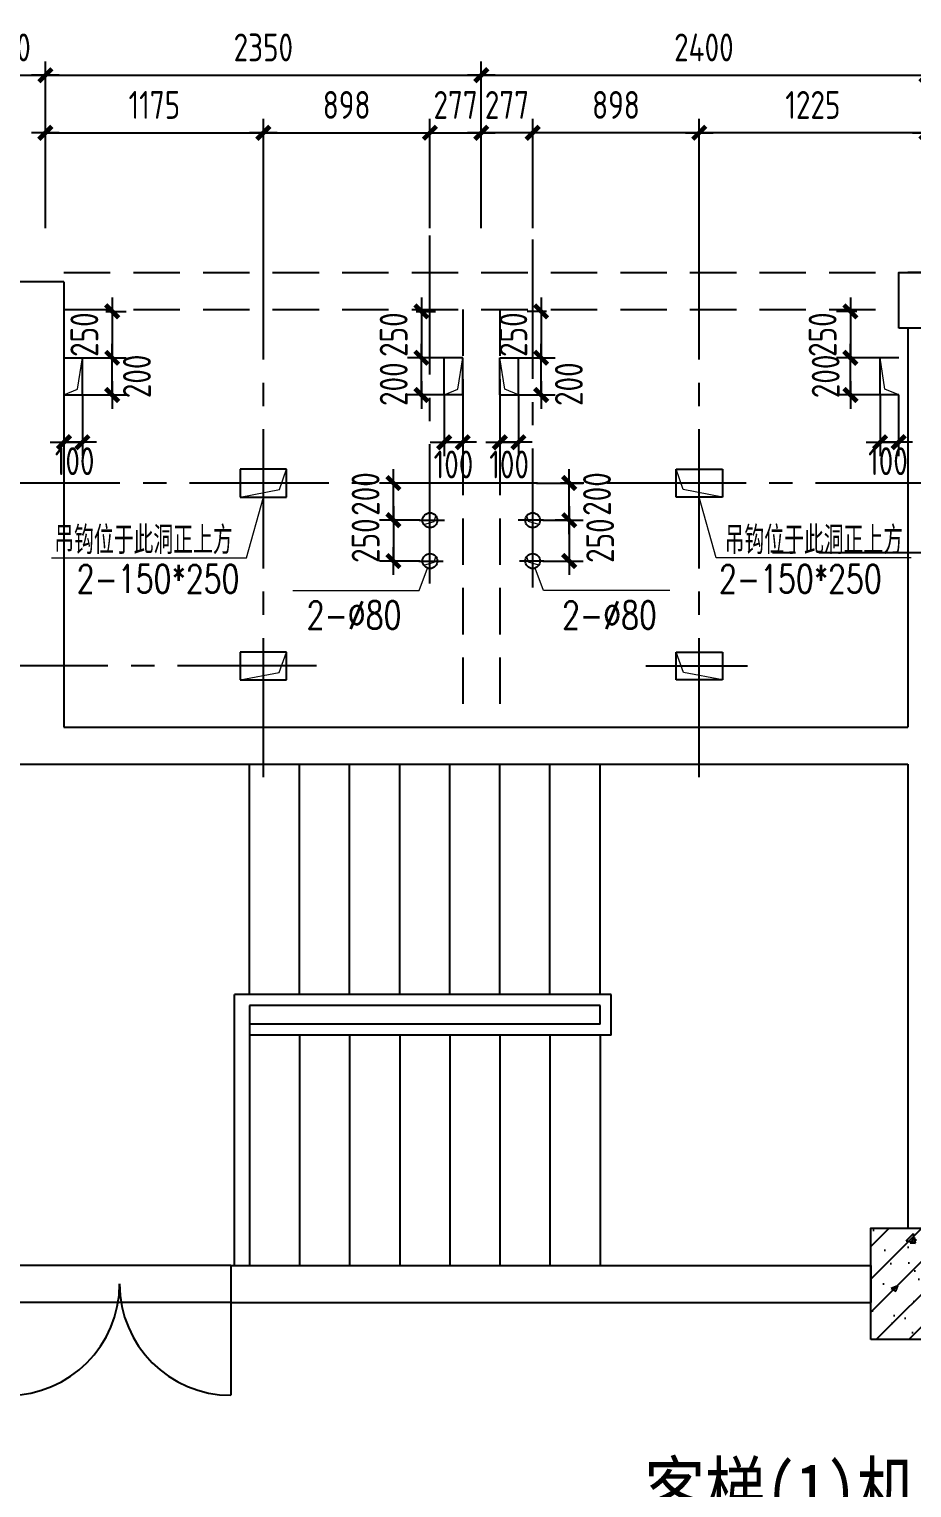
# Model space of a CAD drawing. Extents: x 185540 to 253404, y 138157 to 180211.
# Drawn here: x 216441 to 221200, y 163691 to 171551 of the extents above; entities that cross this region are included whole.
import ezdxf

# ---------------------------------------------------------------- set-up
doc = ezdxf.new("R2010")
doc.units = 0
doc.header["$LTSCALE"] = 1000
doc.header["$MEASUREMENT"] = 0
doc.linetypes.add('CENTER2', pattern=[1.125, 0.75, -0.125, 0.125, -0.125])
doc.linetypes.add('HIDDEN', pattern=[0.375, 0.25, -0.125])
doc.layers.get('0').update_dxf_attribs({"linetype": 'CONTINUOUS'})
doc.layers.get('DEFPOINTS').update_dxf_attribs({"linetype": 'CONTINUOUS'})
for name, color, linetype in [('1', 8, 'CONTINUOUS'), ('COLUMN', 4, 'CONTINUOUS'), ('MAIN', 7, 'CONTINUOUS'), ('WALL', 1, 'CONTINUOUS'), ('WINDOW', 4, 'CONTINUOUS')]:
    doc.layers.add(name, color=color, linetype=linetype)
doc.layers.add('AXIS', color=3, linetype='CONTINUOUS', lineweight=9)
doc.styles.add('DIM_FONT', font='tssdeng.shx', dxfattribs={"width": 0.8, "bigfont": 'tssdchn.shx'})
doc.styles.add('H1', font='SimSun.ttf')
doc.styles.get("Standard").update_dxf_attribs({"font": 'txt.shx', "width": 0.8, "height": 260, "bigfont": 'china.shx'})
doc.dimstyles.new('DIMN-200', dxfattribs={"dimtxt": 300, "dimasz": 1, "dimexe": 250, "dimexo": 0, "dimgap": 150, "dimtad": 1, "dimdec": 0, "dimdsep": 46, "dimtxsty": 'DIM_FONT', "dimblk": '_DIMX', "dimcen": 2.5, "dimclrd": 256, "dimclre": 256, "dimclrt": 4, "dimadec": 0, "dimazin": 0, "dimtfac": 1, "dimtdec": 0, "dimtix": 1, "dimtmove": 2, "dimatfit": 3, "dimldrblk": '_DIMX', "dimfxl": 0, "dimtolj": 1, "dimtzin": 0, "dimarcsym": 0})
doc.dimstyles.get("Standard").update_dxf_attribs({"dimtxt": 300, "dimasz": 1, "dimexe": 150, "dimexo": 0, "dimgap": 150, "dimtad": 1, "dimdec": 0, "dimzin": 0, "dimdsep": 46, "dimtxsty": 'Standard', "dimblk1": '_DIMX', "dimblk2": '_DIMX', "dimsah": 1, "dimcen": 200, "dimclrd": 256, "dimclre": 256, "dimclrt": 4, "dimadec": 0, "dimazin": 0, "dimtfac": 1, "dimtdec": 0, "dimtix": 1, "dimtmove": 2, "dimatfit": 3, "dimldrblk": '_DIMX', "dimfxl": 0, "dimtolj": 1, "dimtzin": 0, "dimarcsym": 0})

# ---------------------------------------------------------------- blocks, each defined once
blk = doc.blocks.new('_DIMX')
blk.add_line((-150, 0), (150, 0))
at = {"const_width": 50}
blk.add_lwpolyline([(-70, -70), (70, 70)], dxfattribs=at)
blk = doc.blocks.new('*D52')
at = {"linetype": 'ByBlock'}
for p, q in [((331500.5, 120283.1), (331500.5, 119340.1)), ((332125.5, 120283.1), (332125.5, 119340.1)), ((332125, 119415.1), (331501, 119415.1))]:
    blk.add_line(p, q, dxfattribs=at)
at = {"layer": 'DEFPOINTS', "color": 0, "linetype": 'ByBlock'}
for p in [(331500.5, 120283.1), (332125.5, 120283.1), (331500.5, 119415.1)]:
    blk.add_point(p, dxfattribs=at)
at = {"linetype": 'ByBlock', "xscale": 0.5, "yscale": 0.5, "zscale": 0.5, "rotation": 180}
blk.add_blockref('_DIMX', (331500.5, 119415.1), dxfattribs=at)
at = {"linetype": 'ByBlock', "xscale": 0.5, "yscale": 0.5, "zscale": 0.5}
blk.add_blockref('_DIMX', (332125.5, 119415.1), dxfattribs=at)
at = {"color": 4, "linetype": 'ByBlock', "insert": (331813, 119565.1), "char_height": 150, "attachment_point": 5, "style": 'DIM_FONT'}
blk.add_mtext('\\A1;625', dxfattribs=at)
blk = doc.blocks.new('*D53')
at = {"linetype": 'ByBlock'}
for p, q in [((332125.5, 120283.1), (332125.5, 119340.1)), ((332525.5, 120283.1), (332525.5, 119340.1)), ((332525, 119415.1), (332126, 119415.1))]:
    blk.add_line(p, q, dxfattribs=at)
at = {"layer": 'DEFPOINTS', "color": 0, "linetype": 'ByBlock'}
for p in [(332125.5, 120283.1), (332525.5, 120283.1), (332125.5, 119415.1)]:
    blk.add_point(p, dxfattribs=at)
at = {"linetype": 'ByBlock', "xscale": 0.5, "yscale": 0.5, "zscale": 0.5, "rotation": 180}
blk.add_blockref('_DIMX', (332125.5, 119415.1), dxfattribs=at)
at = {"linetype": 'ByBlock', "xscale": 0.5, "yscale": 0.5, "zscale": 0.5}
blk.add_blockref('_DIMX', (332525.5, 119415.1), dxfattribs=at)
at = {"color": 4, "linetype": 'ByBlock', "insert": (332325.5, 119565.1), "char_height": 150, "attachment_point": 5, "style": 'DIM_FONT'}
blk.add_mtext('\\A1;400', dxfattribs=at)
blk = doc.blocks.new('*D362')
at = {"linetype": 'ByBlock'}
for p, q in [((324250.5, 126239.7), (324250.5, 125584.4)), ((324350.5, 126239.7), (324350.5, 125584.4)), ((324250, 125659.4), (324249.5, 125659.4)), ((324250.5, 125659.4), (324350.5, 125659.4)), ((324351, 125659.4), (324351.5, 125659.4))]:
    blk.add_line(p, q, dxfattribs=at)
at = {"layer": 'DEFPOINTS', "color": 0, "linetype": 'ByBlock'}
for p in [(324250.5, 126239.7), (324350.5, 126239.7), (324350.5, 125659.4)]:
    blk.add_point(p, dxfattribs=at)
at = {"linetype": 'ByBlock', "xscale": 0.5, "yscale": 0.5, "zscale": 0.5}
blk.add_blockref('_DIMX', (324250.5, 125659.4), dxfattribs=at)
at = {"linetype": 'ByBlock', "xscale": 0.5, "yscale": 0.5, "zscale": 0.5, "rotation": 180}
blk.add_blockref('_DIMX', (324350.5, 125659.4), dxfattribs=at)
at = {"color": 4, "linetype": 'ByBlock', "insert": (324300.5, 125809.4), "char_height": 150, "attachment_point": 5, "style": 'DIM_FONT'}
blk.add_mtext('\\A1;100', dxfattribs=at)
blk = doc.blocks.new('*D410')
at = {"linetype": 'ByBlock'}
for p, q in [((344873.4, 106487.1), (345124.3, 106487.1)), ((345049.3, 106287.6), (345049.3, 106486.6)), ((344906.7, 106287.1), (345124.3, 106287.1))]:
    blk.add_line(p, q, dxfattribs=at)
at = {"layer": 'DEFPOINTS', "color": 0, "linetype": 'ByBlock'}
for p in [(344873.4, 106487.1), (345049.3, 106487.1), (344906.7, 106287.1)]:
    blk.add_point(p, dxfattribs=at)
at = {"linetype": 'ByBlock', "xscale": 0.5, "yscale": 0.5, "zscale": 0.5}
for p, rotation in [((345049.3, 106487.1), 90), ((345049.3, 106287.1), 270)]:
    blk.add_blockref('_DIMX', p, dxfattribs=dict(at, rotation=rotation))
at = {"color": 4, "linetype": 'ByBlock', "insert": (345199.3, 106428.3), "char_height": 150, "attachment_point": 5, "rotation": 90, "style": 'DIM_FONT'}
blk.add_mtext('\\A1;200', dxfattribs=at)
blk = doc.blocks.new('*D414')
at = {"linetype": 'ByBlock'}
for p, q in [((344101.8, 106287.1), (344026.8, 106287.1)), ((344101.8, 106287.6), (344101.8, 106288.1)), ((344101.8, 106287.1), (344101.8, 106067.1)), ((344244.4, 106067.1), (344026.8, 106067.1)), ((344101.8, 106066.6), (344101.8, 106066.1))]:
    blk.add_line(p, q, dxfattribs=at)
at = {"layer": 'DEFPOINTS', "color": 0, "linetype": 'ByBlock'}
for p in [(344101.8, 106287.1), (344101.8, 106067.1), (344244.4, 106067.1)]:
    blk.add_point(p, dxfattribs=at)
at = {"linetype": 'ByBlock', "xscale": 0.5, "yscale": 0.5, "zscale": 0.5}
for p, rotation in [((344101.8, 106287.1), 270), ((344101.8, 106067.1), 90)]:
    blk.add_blockref('_DIMX', p, dxfattribs=dict(at, rotation=rotation))
at = {"color": 4, "linetype": 'ByBlock', "insert": (343951.8, 106177.1), "char_height": 150, "attachment_point": 5, "rotation": 90, "style": 'DIM_FONT'}
blk.add_mtext('\\A1;250', dxfattribs=at)
blk = doc.blocks.new('*D413')
at = {"linetype": 'ByBlock'}
for p, q in [((344375.5, 107162.1), (344178, 107162.1)), ((344253, 106962.6), (344253, 107161.6)), ((344375.5, 106962.1), (344178, 106962.1))]:
    blk.add_line(p, q, dxfattribs=at)
at = {"layer": 'DEFPOINTS', "color": 0, "linetype": 'ByBlock'}
for p in [(344253, 107162.1), (344375.5, 107162.1), (344375.5, 106962.1)]:
    blk.add_point(p, dxfattribs=at)
at = {"linetype": 'ByBlock', "xscale": 0.5, "yscale": 0.5, "zscale": 0.5}
for p, rotation in [((344253, 107162.1), 90), ((344253, 106962.1), 270)]:
    blk.add_blockref('_DIMX', p, dxfattribs=dict(at, rotation=rotation))
at = {"color": 4, "linetype": 'ByBlock', "insert": (344103.3, 107020.1), "char_height": 150, "attachment_point": 5, "rotation": 90, "style": 'DIM_FONT'}
blk.add_mtext('\\A1;200', dxfattribs=at)
blk = doc.blocks.new('*D412')
at = {"linetype": 'ByBlock'}
for p, q in [((344375.5, 106962.1), (344375.5, 106632.3)), ((344475.5, 106962.1), (344475.5, 106632.3)), ((344375, 106707.3), (344374.5, 106707.3)), ((344475.5, 106707.3), (344375.5, 106707.3)), ((344475.5, 106707.3), (344375.5, 106707.3)), ((344476, 106707.3), (344476.5, 106707.3))]:
    blk.add_line(p, q, dxfattribs=at)
at = {"layer": 'DEFPOINTS', "color": 0, "linetype": 'ByBlock'}
for p in [(344375.5, 106962.1), (344475.5, 106962.1), (344375.5, 106707.3)]:
    blk.add_point(p, dxfattribs=at)
at = {"linetype": 'ByBlock', "xscale": 0.5, "yscale": 0.5, "zscale": 0.5}
blk.add_blockref('_DIMX', (344375.5, 106707.3), dxfattribs=at)
at = {"linetype": 'ByBlock', "xscale": 0.5, "yscale": 0.5, "zscale": 0.5, "rotation": 180}
blk.add_blockref('_DIMX', (344475.5, 106707.3), dxfattribs=at)
at = {"color": 4, "linetype": 'ByBlock', "insert": (344425.5, 106587.5), "char_height": 150, "attachment_point": 5, "style": 'DIM_FONT'}
blk.add_mtext('\\A1;100', dxfattribs=at)
blk = doc.blocks.new('*D411')
at = {"linetype": 'ByBlock'}
for p, q in [((344277.7, 106487.1), (344026.8, 106487.1)), ((344101.8, 106287.6), (344101.8, 106486.6)), ((344244.4, 106287.1), (344026.8, 106287.1))]:
    blk.add_line(p, q, dxfattribs=at)
at = {"layer": 'DEFPOINTS', "color": 0, "linetype": 'ByBlock'}
for p in [(344101.8, 106487.1), (344277.7, 106487.1), (344244.4, 106287.1)]:
    blk.add_point(p, dxfattribs=at)
at = {"linetype": 'ByBlock', "xscale": 0.5, "yscale": 0.5, "zscale": 0.5}
for p, rotation in [((344101.8, 106487.1), 90), ((344101.8, 106287.1), 270)]:
    blk.add_blockref('_DIMX', p, dxfattribs=dict(at, rotation=rotation))
at = {"color": 4, "linetype": 'ByBlock', "insert": (343951.8, 106428.3), "char_height": 150, "attachment_point": 5, "rotation": 90, "style": 'DIM_FONT'}
blk.add_mtext('\\A1;200', dxfattribs=at)
blk = doc.blocks.new('*D409')
at = {"linetype": 'ByBlock'}
for p, q in [((344675.5, 106962.1), (344675.5, 106632.3)), ((344775.5, 106962.1), (344775.5, 106632.3)), ((344675, 106707.3), (344674.5, 106707.3)), ((344675.5, 106707.3), (344775.5, 106707.3)), ((344675.5, 106707.3), (344775.5, 106707.3)), ((344776, 106707.3), (344776.5, 106707.3))]:
    blk.add_line(p, q, dxfattribs=at)
at = {"layer": 'DEFPOINTS', "color": 0, "linetype": 'ByBlock'}
for p in [(344675.5, 106962.1), (344775.5, 106962.1), (344775.5, 106707.3)]:
    blk.add_point(p, dxfattribs=at)
at = {"linetype": 'ByBlock', "xscale": 0.5, "yscale": 0.5, "zscale": 0.5}
blk.add_blockref('_DIMX', (344675.5, 106707.3), dxfattribs=at)
at = {"linetype": 'ByBlock', "xscale": 0.5, "yscale": 0.5, "zscale": 0.5, "rotation": 180}
blk.add_blockref('_DIMX', (344775.5, 106707.3), dxfattribs=at)
at = {"color": 4, "linetype": 'ByBlock', "insert": (344725.5, 106587.5), "char_height": 150, "attachment_point": 5, "style": 'DIM_FONT'}
blk.add_mtext('\\A1;100', dxfattribs=at)
blk = doc.blocks.new('*D408')
at = {"linetype": 'ByBlock'}
for p, q in [((344775.5, 107162.1), (344973.1, 107162.1)), ((344898.1, 106962.6), (344898.1, 107161.6)), ((344775.5, 106962.1), (344973.1, 106962.1))]:
    blk.add_line(p, q, dxfattribs=at)
at = {"layer": 'DEFPOINTS', "color": 0, "linetype": 'ByBlock'}
for p in [(344775.5, 107162.1), (344898.1, 107162.1), (344775.5, 106962.1)]:
    blk.add_point(p, dxfattribs=at)
at = {"linetype": 'ByBlock', "xscale": 0.5, "yscale": 0.5, "zscale": 0.5}
for p, rotation in [((344898.1, 107162.1), 90), ((344898.1, 106962.1), 270)]:
    blk.add_blockref('_DIMX', p, dxfattribs=dict(at, rotation=rotation))
at = {"color": 4, "linetype": 'ByBlock', "insert": (345047.7, 107020.1), "char_height": 150, "attachment_point": 5, "rotation": 90, "style": 'DIM_FONT'}
blk.add_mtext('\\A1;200', dxfattribs=at)
blk = doc.blocks.new('*D407')
at = {"linetype": 'ByBlock'}
for p, q in [((335783.7, 121445), (335708.7, 121445)), ((335783.7, 121444.5), (335783.7, 121225.5)), ((335641.1, 121225), (335858.7, 121225))]:
    blk.add_line(p, q, dxfattribs=at)
at = {"layer": 'DEFPOINTS', "color": 0, "linetype": 'ByBlock'}
for p in [(335783.7, 121445), (335641.1, 121225), (335783.7, 121225)]:
    blk.add_point(p, dxfattribs=at)
at = {"linetype": 'ByBlock', "xscale": 0.5, "yscale": 0.5, "zscale": 0.5}
for p, rotation in [((335783.7, 121445), 90), ((335783.7, 121225), 270)]:
    blk.add_blockref('_DIMX', p, dxfattribs=dict(at, rotation=rotation))
at = {"color": 4, "linetype": 'ByBlock', "insert": (335950.7, 121335), "char_height": 150, "attachment_point": 5, "rotation": 90, "style": 'DIM_FONT'}
blk.add_mtext('\\A1;250', dxfattribs=at)
blk = doc.blocks.new('*D406')
at = {"linetype": 'ByBlock'}
for p, q in [((344224.3, 107412.1), (344328, 107412.1)), ((344253, 107412.6), (344253, 107413.1)), ((344253, 107412.1), (344253, 107162.1)), ((344375.5, 107162.1), (344178, 107162.1)), ((344253, 107161.6), (344253, 107161.1))]:
    blk.add_line(p, q, dxfattribs=at)
at = {"layer": 'DEFPOINTS', "color": 0, "linetype": 'ByBlock'}
for p in [(344224.3, 107412.1), (344253, 107162.1), (344375.5, 107162.1)]:
    blk.add_point(p, dxfattribs=at)
at = {"linetype": 'ByBlock', "xscale": 0.5, "yscale": 0.5, "zscale": 0.5}
for p, rotation in [((344253, 107412.1), 270), ((344253, 107162.1), 90)]:
    blk.add_blockref('_DIMX', p, dxfattribs=dict(at, rotation=rotation))
at = {"color": 4, "linetype": 'ByBlock', "insert": (344103, 107287.1), "char_height": 150, "attachment_point": 5, "rotation": 90, "style": 'DIM_FONT'}
blk.add_mtext('\\A1;250', dxfattribs=at)
blk = doc.blocks.new('*D405')
at = {"linetype": 'ByBlock'}
for p, q in [((344926.8, 107412.1), (344823.1, 107412.1)), ((344898.1, 107412.6), (344898.1, 107413.1)), ((344898.1, 107412.1), (344898.1, 107162.1)), ((344775.5, 107162.1), (344973.1, 107162.1)), ((344898.1, 107161.6), (344898.1, 107161.1))]:
    blk.add_line(p, q, dxfattribs=at)
at = {"layer": 'DEFPOINTS', "color": 0, "linetype": 'ByBlock'}
for p in [(344926.8, 107412.1), (344775.5, 107162.1), (344898.1, 107162.1)]:
    blk.add_point(p, dxfattribs=at)
at = {"linetype": 'ByBlock', "xscale": 0.5, "yscale": 0.5, "zscale": 0.5}
for p, rotation in [((344898.1, 107412.1), 270), ((344898.1, 107162.1), 90)]:
    blk.add_blockref('_DIMX', p, dxfattribs=dict(at, rotation=rotation))
at = {"color": 4, "linetype": 'ByBlock', "insert": (344748.1, 107287.1), "char_height": 150, "attachment_point": 5, "rotation": 90, "style": 'DIM_FONT'}
blk.add_mtext('\\A1;250', dxfattribs=at)
blk = doc.blocks.new('*D404')
at = {"linetype": 'ByBlock'}
for p, q in [((342425.5, 107162.1), (342660.6, 107162.1)), ((342585.6, 106962.6), (342585.6, 107161.6)), ((342425.5, 106962.1), (342660.6, 106962.1))]:
    blk.add_line(p, q, dxfattribs=at)
at = {"layer": 'DEFPOINTS', "color": 0, "linetype": 'ByBlock'}
for p in [(342425.5, 107162.1), (342585.6, 107162.1), (342425.5, 106962.1)]:
    blk.add_point(p, dxfattribs=at)
at = {"linetype": 'ByBlock', "xscale": 0.5, "yscale": 0.5, "zscale": 0.5}
for p, rotation in [((342585.6, 107162.1), 90), ((342585.6, 106962.1), 270)]:
    blk.add_blockref('_DIMX', p, dxfattribs=dict(at, rotation=rotation))
at = {"color": 4, "linetype": 'ByBlock', "insert": (342719.1, 107062.1), "char_height": 150, "attachment_point": 5, "rotation": 90, "style": 'DIM_FONT'}
blk.add_mtext('\\A1;200', dxfattribs=at)
blk = doc.blocks.new('*D403')
at = {"linetype": 'ByBlock'}
for p, q in [((342325.5, 106962.1), (342325.5, 106632.3)), ((342425.5, 106962.1), (342425.5, 106632.3)), ((342325, 106707.3), (342324.5, 106707.3)), ((342325.5, 106707.3), (342425.5, 106707.3)), ((342325.5, 106707.3), (342425.5, 106707.3)), ((342426, 106707.3), (342426.5, 106707.3))]:
    blk.add_line(p, q, dxfattribs=at)
at = {"layer": 'DEFPOINTS', "color": 0, "linetype": 'ByBlock'}
for p in [(342325.5, 106962.1), (342425.5, 106962.1), (342425.5, 106707.3)]:
    blk.add_point(p, dxfattribs=at)
at = {"linetype": 'ByBlock', "xscale": 0.5, "yscale": 0.5, "zscale": 0.5}
blk.add_blockref('_DIMX', (342325.5, 106707.3), dxfattribs=at)
at = {"linetype": 'ByBlock', "xscale": 0.5, "yscale": 0.5, "zscale": 0.5, "rotation": 180}
blk.add_blockref('_DIMX', (342425.5, 106707.3), dxfattribs=at)
at = {"color": 4, "linetype": 'ByBlock', "insert": (342383.2, 106605.1), "char_height": 150, "attachment_point": 5, "style": 'DIM_FONT'}
blk.add_mtext('\\A1;100', dxfattribs=at)
blk = doc.blocks.new('*D402')
at = {"linetype": 'ByBlock'}
for p, q in [((342551.8, 107412.1), (342660.6, 107412.1)), ((342585.6, 107412.6), (342585.6, 107413.1)), ((342585.6, 107412.1), (342585.6, 107162.1)), ((342425.5, 107162.1), (342660.6, 107162.1)), ((342585.6, 107161.6), (342585.6, 107161.1))]:
    blk.add_line(p, q, dxfattribs=at)
at = {"layer": 'DEFPOINTS', "color": 0, "linetype": 'ByBlock'}
for p in [(342551.8, 107412.1), (342425.5, 107162.1), (342585.6, 107162.1)]:
    blk.add_point(p, dxfattribs=at)
at = {"linetype": 'ByBlock', "xscale": 0.5, "yscale": 0.5, "zscale": 0.5}
for p, rotation in [((342585.6, 107412.1), 270), ((342585.6, 107162.1), 90)]:
    blk.add_blockref('_DIMX', p, dxfattribs=dict(at, rotation=rotation))
at = {"color": 4, "linetype": 'ByBlock', "insert": (342435.6, 107287.1), "char_height": 150, "attachment_point": 5, "rotation": 90, "style": 'DIM_FONT'}
blk.add_mtext('\\A1;250', dxfattribs=at)
blk = doc.blocks.new('*D417')
at = {"linetype": 'ByBlock'}
for p, q in [((346725.5, 106962.1), (346725.5, 106632.3)), ((346825.5, 106962.1), (346825.5, 106632.3)), ((346725, 106707.3), (346724.5, 106707.3)), ((346825.5, 106707.3), (346725.5, 106707.3)), ((346825.5, 106707.3), (346725.5, 106707.3)), ((346826, 106707.3), (346826.5, 106707.3))]:
    blk.add_line(p, q, dxfattribs=at)
at = {"layer": 'DEFPOINTS', "color": 0, "linetype": 'ByBlock'}
for p in [(346725.5, 106962.1), (346825.5, 106962.1), (346725.5, 106707.3)]:
    blk.add_point(p, dxfattribs=at)
at = {"linetype": 'ByBlock', "xscale": 0.5, "yscale": 0.5, "zscale": 0.5}
blk.add_blockref('_DIMX', (346725.5, 106707.3), dxfattribs=at)
at = {"linetype": 'ByBlock', "xscale": 0.5, "yscale": 0.5, "zscale": 0.5, "rotation": 180}
blk.add_blockref('_DIMX', (346825.5, 106707.3), dxfattribs=at)
at = {"color": 4, "linetype": 'ByBlock', "insert": (346767.8, 106605.1), "char_height": 150, "attachment_point": 5, "style": 'DIM_FONT'}
blk.add_mtext('\\A1;100', dxfattribs=at)
blk = doc.blocks.new('*D416')
at = {"linetype": 'ByBlock'}
for p, q in [((346725.5, 107162.1), (346490.5, 107162.1)), ((346565.5, 106962.6), (346565.5, 107161.6)), ((346725.5, 106962.1), (346490.5, 106962.1))]:
    blk.add_line(p, q, dxfattribs=at)
at = {"layer": 'DEFPOINTS', "color": 0, "linetype": 'ByBlock'}
for p in [(346565.5, 107162.1), (346725.5, 107162.1), (346725.5, 106962.1)]:
    blk.add_point(p, dxfattribs=at)
at = {"linetype": 'ByBlock', "xscale": 0.5, "yscale": 0.5, "zscale": 0.5}
for p, rotation in [((346565.5, 107162.1), 90), ((346565.5, 106962.1), 270)]:
    blk.add_blockref('_DIMX', p, dxfattribs=dict(at, rotation=rotation))
at = {"color": 4, "linetype": 'ByBlock', "insert": (346432, 107062.1), "char_height": 150, "attachment_point": 5, "rotation": 90, "style": 'DIM_FONT'}
blk.add_mtext('\\A1;200', dxfattribs=at)
blk = doc.blocks.new('*D415')
at = {"linetype": 'ByBlock'}
for p, q in [((346599.3, 107412.1), (346490.5, 107412.1)), ((346565.5, 107412.6), (346565.5, 107413.1)), ((346565.5, 107412.1), (346565.5, 107162.1)), ((346725.5, 107162.1), (346490.5, 107162.1)), ((346565.5, 107161.6), (346565.5, 107161.1))]:
    blk.add_line(p, q, dxfattribs=at)
at = {"layer": 'DEFPOINTS', "color": 0, "linetype": 'ByBlock'}
for p in [(346599.3, 107412.1), (346565.5, 107162.1), (346725.5, 107162.1)]:
    blk.add_point(p, dxfattribs=at)
at = {"linetype": 'ByBlock', "xscale": 0.5, "yscale": 0.5, "zscale": 0.5}
for p, rotation in [((346565.5, 107412.1), 270), ((346565.5, 107162.1), 90)]:
    blk.add_blockref('_DIMX', p, dxfattribs=dict(at, rotation=rotation))
at = {"color": 4, "linetype": 'ByBlock', "insert": (346415.5, 107287.1), "char_height": 150, "attachment_point": 5, "rotation": 90, "style": 'DIM_FONT'}
blk.add_mtext('\\A1;250', dxfattribs=at)
blk = doc.blocks.new('*D437')
at = {"linetype": 'ByBlock'}
for p, q in [((334134.9, 123018.9), (334134.9, 123607.7)), ((335032.9, 123018.9), (335032.9, 123607.7)), ((334135.4, 123532.7), (335032.4, 123532.7))]:
    blk.add_line(p, q, dxfattribs=at)
at = {"layer": 'DEFPOINTS', "color": 0, "linetype": 'ByBlock'}
for p in [(335032.9, 123532.7), (334134.9, 123018.9), (335032.9, 123018.9)]:
    blk.add_point(p, dxfattribs=at)
at = {"linetype": 'ByBlock', "xscale": 0.5, "yscale": 0.5, "zscale": 0.5, "rotation": 180}
blk.add_blockref('_DIMX', (334134.9, 123532.7), dxfattribs=at)
at = {"linetype": 'ByBlock', "xscale": 0.5, "yscale": 0.5, "zscale": 0.5}
blk.add_blockref('_DIMX', (335032.9, 123532.7), dxfattribs=at)
at = {"color": 4, "linetype": 'ByBlock', "insert": (334583.9, 123682.7), "char_height": 150, "attachment_point": 5, "style": 'DIM_FONT'}
blk.add_mtext('\\A1;898', dxfattribs=at)
blk = doc.blocks.new('*D434')
at = {"linetype": 'ByBlock'}
for p, q in [((332959.9, 123018.9), (332959.9, 123917.4)), ((335309.9, 123018.9), (335309.9, 123917.4)), ((332960.4, 123842.4), (335309.4, 123842.4))]:
    blk.add_line(p, q, dxfattribs=at)
at = {"layer": 'DEFPOINTS', "color": 0, "linetype": 'ByBlock'}
for p in [(335309.9, 123842.4), (332959.9, 123018.9), (335309.9, 123018.9)]:
    blk.add_point(p, dxfattribs=at)
at = {"linetype": 'ByBlock', "xscale": 0.5, "yscale": 0.5, "zscale": 0.5, "rotation": 180}
blk.add_blockref('_DIMX', (332959.9, 123842.4), dxfattribs=at)
at = {"linetype": 'ByBlock', "xscale": 0.5, "yscale": 0.5, "zscale": 0.5}
blk.add_blockref('_DIMX', (335309.9, 123842.4), dxfattribs=at)
at = {"color": 4, "linetype": 'ByBlock', "insert": (334134.9, 123992.4), "char_height": 150, "attachment_point": 5, "style": 'DIM_FONT'}
blk.add_mtext('\\A1;2350', dxfattribs=at)
blk = doc.blocks.new('*D436')
at = {"linetype": 'ByBlock'}
for p, q in [((332959.9, 123018.9), (332959.9, 123607.7)), ((334134.9, 123018.9), (334134.9, 123607.7)), ((332960.4, 123532.7), (334134.4, 123532.7))]:
    blk.add_line(p, q, dxfattribs=at)
at = {"layer": 'DEFPOINTS', "color": 0, "linetype": 'ByBlock'}
for p in [(334134.9, 123532.7), (332959.9, 123018.9), (334134.9, 123018.9)]:
    blk.add_point(p, dxfattribs=at)
at = {"linetype": 'ByBlock', "xscale": 0.5, "yscale": 0.5, "zscale": 0.5, "rotation": 180}
blk.add_blockref('_DIMX', (332959.9, 123532.7), dxfattribs=at)
at = {"linetype": 'ByBlock', "xscale": 0.5, "yscale": 0.5, "zscale": 0.5}
blk.add_blockref('_DIMX', (334134.9, 123532.7), dxfattribs=at)
at = {"color": 4, "linetype": 'ByBlock', "insert": (333547.4, 123682.7), "char_height": 150, "attachment_point": 5, "style": 'DIM_FONT'}
blk.add_mtext('\\A1;1175', dxfattribs=at)
blk = doc.blocks.new('*D435')
at = {"linetype": 'ByBlock'}
for p, q in [((332559.9, 123018.9), (332559.9, 123917.4)), ((332959.9, 123018.9), (332959.9, 123917.4)), ((332560.4, 123842.4), (332959.4, 123842.4))]:
    blk.add_line(p, q, dxfattribs=at)
at = {"layer": 'DEFPOINTS', "color": 0, "linetype": 'ByBlock'}
for p in [(332959.9, 123842.4), (332559.9, 123018.9), (332959.9, 123018.9)]:
    blk.add_point(p, dxfattribs=at)
at = {"linetype": 'ByBlock', "xscale": 0.5, "yscale": 0.5, "zscale": 0.5, "rotation": 180}
blk.add_blockref('_DIMX', (332559.9, 123842.4), dxfattribs=at)
at = {"linetype": 'ByBlock', "xscale": 0.5, "yscale": 0.5, "zscale": 0.5}
blk.add_blockref('_DIMX', (332959.9, 123842.4), dxfattribs=at)
at = {"color": 4, "linetype": 'ByBlock', "insert": (332759.9, 123992.4), "char_height": 150, "attachment_point": 5, "style": 'DIM_FONT'}
blk.add_mtext('\\A1;400', dxfattribs=at)
blk = doc.blocks.new('*D439')
at = {"linetype": 'ByBlock'}
for p, q in [((335586.9, 123018.9), (335586.9, 123607.7)), ((336484.9, 123018.9), (336484.9, 123607.7)), ((336484.4, 123532.7), (335587.4, 123532.7))]:
    blk.add_line(p, q, dxfattribs=at)
at = {"layer": 'DEFPOINTS', "color": 0, "linetype": 'ByBlock'}
for p in [(335586.9, 123532.7), (335586.9, 123018.9), (336484.9, 123018.9)]:
    blk.add_point(p, dxfattribs=at)
at = {"linetype": 'ByBlock', "xscale": 0.5, "yscale": 0.5, "zscale": 0.5, "rotation": 180}
blk.add_blockref('_DIMX', (335586.9, 123532.7), dxfattribs=at)
at = {"linetype": 'ByBlock', "xscale": 0.5, "yscale": 0.5, "zscale": 0.5}
blk.add_blockref('_DIMX', (336484.9, 123532.7), dxfattribs=at)
at = {"color": 4, "linetype": 'ByBlock', "insert": (336035.9, 123682.7), "char_height": 150, "attachment_point": 5, "style": 'DIM_FONT'}
blk.add_mtext('\\A1;898', dxfattribs=at)
blk = doc.blocks.new('*D440')
at = {"linetype": 'ByBlock'}
for p, q in [((335309.9, 123018.9), (335309.9, 123607.7)), ((335586.9, 123018.9), (335586.9, 123607.7)), ((335309.4, 123532.7), (335308.9, 123532.7)), ((335586.9, 123532.7), (335309.9, 123532.7)), ((335587.4, 123532.7), (335587.9, 123532.7))]:
    blk.add_line(p, q, dxfattribs=at)
at = {"layer": 'DEFPOINTS', "color": 0, "linetype": 'ByBlock'}
for p in [(335309.9, 123532.7), (335309.9, 123018.9), (335586.9, 123018.9)]:
    blk.add_point(p, dxfattribs=at)
at = {"linetype": 'ByBlock', "xscale": 0.5, "yscale": 0.5, "zscale": 0.5}
blk.add_blockref('_DIMX', (335309.9, 123532.7), dxfattribs=at)
at = {"linetype": 'ByBlock', "xscale": 0.5, "yscale": 0.5, "zscale": 0.5, "rotation": 180}
blk.add_blockref('_DIMX', (335586.9, 123532.7), dxfattribs=at)
at = {"color": 4, "linetype": 'ByBlock', "insert": (335448.4, 123682.7), "char_height": 150, "attachment_point": 5, "style": 'DIM_FONT'}
blk.add_mtext('\\A1;277', dxfattribs=at)
blk = doc.blocks.new('*D441')
at = {"linetype": 'ByBlock'}
for p, q in [((336484.9, 128968.9), (336484.9, 129557.7)), ((337709.9, 128968.9), (337709.9, 129557.7)), ((337709.4, 129482.7), (336485.4, 129482.7))]:
    blk.add_line(p, q, dxfattribs=at)
at = {"layer": 'DEFPOINTS', "color": 0, "linetype": 'ByBlock'}
for p in [(336484.9, 129482.7), (336484.9, 128968.9), (337709.9, 128968.9)]:
    blk.add_point(p, dxfattribs=at)
at = {"linetype": 'ByBlock', "xscale": 0.5, "yscale": 0.5, "zscale": 0.5, "rotation": 180}
blk.add_blockref('_DIMX', (336484.9, 129482.7), dxfattribs=at)
at = {"linetype": 'ByBlock', "xscale": 0.5, "yscale": 0.5, "zscale": 0.5}
blk.add_blockref('_DIMX', (337709.9, 129482.7), dxfattribs=at)
at = {"color": 4, "linetype": 'ByBlock', "insert": (337097.4, 129632.7), "char_height": 150, "attachment_point": 5, "style": 'DIM_FONT'}
blk.add_mtext('\\A1;1225', dxfattribs=at)
blk = doc.blocks.new('*D438')
at = {"linetype": 'ByBlock'}
for p, q in [((335032.9, 123018.9), (335032.9, 123607.7)), ((335309.9, 123018.9), (335309.9, 123607.7)), ((335032.4, 123532.7), (335031.9, 123532.7)), ((335032.9, 123532.7), (335309.9, 123532.7)), ((335310.4, 123532.7), (335310.9, 123532.7))]:
    blk.add_line(p, q, dxfattribs=at)
at = {"layer": 'DEFPOINTS', "color": 0, "linetype": 'ByBlock'}
for p in [(335309.9, 123532.7), (335032.9, 123018.9), (335309.9, 123018.9)]:
    blk.add_point(p, dxfattribs=at)
at = {"linetype": 'ByBlock', "xscale": 0.5, "yscale": 0.5, "zscale": 0.5}
blk.add_blockref('_DIMX', (335032.9, 123532.7), dxfattribs=at)
at = {"linetype": 'ByBlock', "xscale": 0.5, "yscale": 0.5, "zscale": 0.5, "rotation": 180}
blk.add_blockref('_DIMX', (335309.9, 123532.7), dxfattribs=at)
at = {"color": 4, "linetype": 'ByBlock', "insert": (335171.4, 123682.7), "char_height": 150, "attachment_point": 5, "style": 'DIM_FONT'}
blk.add_mtext('\\A1;277', dxfattribs=at)
blk = doc.blocks.new('*D433')
at = {"linetype": 'ByBlock'}
for p, q in [((335309.9, 123018.9), (335309.9, 123917.4)), ((337709.9, 123018.9), (337709.9, 123917.4)), ((335310.4, 123842.4), (337709.4, 123842.4))]:
    blk.add_line(p, q, dxfattribs=at)
at = {"layer": 'DEFPOINTS', "color": 0, "linetype": 'ByBlock'}
for p in [(337709.9, 123842.4), (335309.9, 123018.9), (337709.9, 123018.9)]:
    blk.add_point(p, dxfattribs=at)
at = {"linetype": 'ByBlock', "xscale": 0.5, "yscale": 0.5, "zscale": 0.5, "rotation": 180}
blk.add_blockref('_DIMX', (335309.9, 123842.4), dxfattribs=at)
at = {"linetype": 'ByBlock', "xscale": 0.5, "yscale": 0.5, "zscale": 0.5}
blk.add_blockref('_DIMX', (337709.9, 123842.4), dxfattribs=at)
at = {"color": 4, "linetype": 'ByBlock', "insert": (336509.9, 123992.4), "char_height": 150, "attachment_point": 5, "style": 'DIM_FONT'}
blk.add_mtext('\\A1;2400', dxfattribs=at)

msp = doc.modelspace()

# ---------------------------------------------------------------- hatches: boundary and pattern name
at = {"layer": '1'}
h = msp.add_hatch(dxfattribs=at)
h.set_pattern_fill('AR-CONC', color=256, scale=50, style=0)
h.set_pattern_definition([(50, (22709.18, -11887.86), (358.6301, -31.37607), [37.5, -412.5]), (355, (22709.18, -11887.86), (-69.37567, 376.09607), [30, -330]), (100.4514, (22739.06, -11890.48), (289.2547, 344.71977), [31.8701, -350.57106]), (46.1842, (22709.18, -11787.86), (533.6205, -82.7595), [56.25, -618.75]), (96.6356, (22753.65, -11794.76), (467.3314, 487.0589), [47.8051, -525.8565]), (351.1842, (22709.2, -11787.86), (467.331, 487.0593), [45, -495]), (21, (22759.18, -11812.86), (298.45353, -201.30945), [37.5, -412.5]), (326, (22759.18, -11812.86), (121.65767, 362.575), [30, -330]), (71.4514, (22784.05, -11829.64), (420.1113, 161.26525), [31.8701, -350.57106]), (37.5, (22709.18, -11887.86), (6.07993, 166.44693), [0, -326, 0, -335, 0, -331.25]), (7.5, (22709.18, -11887.86), (131.53477, 197.20586), [0, -191, 0, -318.5, 0, -126.25]), (327.5, (22597.68, -11887.86), (266.91122, -11.277436), [0, -125, 0, -390, 0, -517.5]), (317.5, (22547.68, -11887.86), (291.59308, 50.0525), [0, -162.5, 0, -259, 0, -367.5])])
h.paths.add_polyline_path([(221578.9, 165089.7), (220978.9, 165089.7), (220978.9, 164489.7), (221578.9, 164489.7)])
h = msp.add_hatch(dxfattribs=at)
h.set_pattern_fill('ANSI31', color=256, scale=1000, style=0)
h.set_pattern_definition([(45, (22709.18, -11887.86), (-88.38835, 88.38835), [])])
h.paths.add_polyline_path([(220978.9, 164489.7), (221578.9, 164489.7), (221578.9, 165089.7), (220978.9, 165089.7)])

# ---------------------------------------------------------------- linework, layer by layer
at = {"layer": '1', "linetype": 'CENTER2'}
for p, q in [((217703.9, 167520), (217703.9, 170689.4)), ((220053.9, 167520), (220053.9, 170681.8)), ((218601.9, 168564.3), (218601.9, 170583.7)), ((219155.9, 168541.7), (219155.9, 170508.7)), ((221431, 169104.7), (215481.8, 169104.7)), ((218544.1, 168904.7), (218680.1, 168904.7)), ((219213.6, 168904.7), (219077.7, 168904.7)), ((218542.4, 168684.7), (218673.6, 168684.7)), ((219215.4, 168684.7), (219084.2, 168684.7)), ((228197.8, 168729.6), (220381.8, 168729.6)), ((217991.2, 168119.7), (215518.5, 168119.7)), ((219766.6, 168119.7), (220313.7, 168119.7))]:
    msp.add_line(p, q, dxfattribs=at)
at = {"layer": '1', "linetype": 'HIDDEN'}
for p, q in [((216628.9, 170239.7), (221128.9, 170239.7)), ((216628.9, 170039.7), (221128.9, 170039.7)), ((218778.9, 170039.7), (218778.9, 167789.7)), ((218978.9, 170039.7), (218978.9, 167789.7))]:
    msp.add_line(p, q, dxfattribs=at)
at = {"layer": 'AXIS'}
for p, q in [((216702.7, 169611.5), (216728.9, 169779.8)), ((218752.7, 169611.5), (218778.9, 169779.8)), ((219005.1, 169611.5), (218978.9, 169779.8)), ((221055.1, 169611.5), (221028.9, 169779.8)), ((216628.9, 169579.8), (216702.7, 169611.5)), ((218678.9, 169579.8), (218752.7, 169611.5)), ((219078.9, 169579.8), (219005.1, 169611.5)), ((221128.9, 169579.8), (221055.1, 169611.5)), ((217790.1, 169070.9), (217828.9, 169179.7)), ((219967.6, 169070.9), (219928.9, 169179.7)), ((217578.9, 169029.7), (217790.1, 169070.9)), ((220178.9, 169029.7), (219967.6, 169070.9)), ((217613, 168702.4), (217703.9, 169029.7)), ((220144.8, 168702.4), (220053.9, 169029.7)), ((218568.7, 168882.4), (218624, 168898)), ((218624, 168898), (218633.7, 168928.9)), ((219133.8, 168898), (219124, 168928.9)), ((219189.1, 168882.4), (219133.8, 168898)), ((216562, 168702.4), (217613, 168702.4)), ((218568.7, 168662.4), (218624, 168678)), ((218624, 168678), (218633.7, 168708.9)), ((219133.8, 168678), (219124, 168708.9)), ((219189.1, 168662.4), (219133.8, 168678)), ((221195.8, 168702.4), (220144.8, 168702.4)), ((218544.3, 168525.5), (218588.3, 168647.1)), ((219213.4, 168525.5), (219169.5, 168647.1)), ((217862.4, 168525.5), (218544.3, 168525.5)), ((219895.4, 168525.5), (219213.4, 168525.5)), ((217788.5, 168083.9), (217828.9, 168194.7)), ((219969.2, 168083.9), (219928.9, 168194.7)), ((217578.9, 168044.7), (217788.5, 168083.9)), ((220178.9, 168044.7), (219969.2, 168083.9))]:
    msp.add_line(p, q, dxfattribs=at)
at = {"layer": 'COLUMN'}
for p, q in [((217628.9, 166349.7), (217628.9, 167589.7)), ((217898.9, 166349.7), (217898.9, 167589.7)), ((218168.9, 166349.7), (218168.9, 167589.7)), ((218438.9, 166349.7), (218438.9, 167589.7)), ((218708.9, 166349.7), (218708.9, 167589.7)), ((218978.9, 166349.7), (218978.9, 167589.7)), ((219248.9, 166349.7), (219248.9, 167589.7)), ((219518.9, 166349.7), (219518.9, 167589.7)), ((217548.9, 164889.7), (217548.9, 166349.7)), ((219578.9, 166349.7), (217548.9, 166349.7)), ((219578.9, 166129.7), (219578.9, 166349.7)), ((219518.9, 166289.7), (217628.9, 166289.7)), ((219518.9, 166189.7), (219518.9, 166289.7)), ((219518.9, 166189.7), (217628.9, 166189.7)), ((219578.9, 166129.7), (217628.9, 166129.7)), ((217898.9, 166129.7), (217898.9, 164889.7)), ((218168.9, 166129.7), (218168.9, 164889.7)), ((218438.9, 166129.7), (218438.9, 164889.7)), ((218708.9, 166129.7), (218708.9, 164889.7)), ((218978.9, 166129.7), (218978.9, 164889.7)), ((219248.9, 166129.7), (219248.9, 164889.7)), ((219518.9, 166129.7), (219518.9, 164889.7)), ((217528.9, 164789.7), (217528.9, 164189.7))]:
    msp.add_line(p, q, dxfattribs=at)
msp.add_lwpolyline([(218623.2, 165450.6, 0, 60, 0), (218873.2, 165450.6, 0, 0, 0), (220016.5, 165450.6, 0, 0, 0), (220016.5, 166910.6, 0, 0, 0), (217026.5, 166910.6, 0, 0, 0)], format="xyseb", dxfattribs=at)
for centre, start, end in [((216328.9, 164789.7), 270, 0), ((217528.9, 164789.7), 180, 270)]:
    msp.add_arc(centre, 600, start, end, dxfattribs=at)
at = {"layer": 'MAIN'}
for p, q in [((216628.9, 169779.8), (216728.9, 169779.8)), ((216728.9, 169579.8), (216728.9, 169779.8)), ((218778.9, 169779.8), (218678.9, 169779.8)), ((218678.9, 169579.8), (218678.9, 169779.8)), ((218778.9, 169579.8), (218778.9, 169779.8)), ((218978.9, 169579.8), (218978.9, 169779.8)), ((218978.9, 169779.8), (219078.9, 169779.8)), ((219078.9, 169579.8), (219078.9, 169779.8)), ((221128.9, 169779.8), (221028.9, 169779.8)), ((221028.9, 169579.8), (221028.9, 169779.8)), ((216628.9, 169579.8), (216728.9, 169579.8)), ((218778.9, 169579.8), (218678.9, 169579.8)), ((218978.9, 169579.8), (219078.9, 169579.8)), ((221128.9, 169579.8), (221028.9, 169579.8)), ((217828.9, 169179.7), (217578.9, 169179.7)), ((217578.9, 169179.7), (217578.9, 169029.7)), ((217828.9, 169029.7), (217828.9, 169179.7)), ((219928.9, 169029.7), (219928.9, 169179.7)), ((219928.9, 169179.7), (220178.9, 169179.7)), ((220178.9, 169179.7), (220178.9, 169029.7)), ((217578.9, 169029.7), (217828.9, 169029.7)), ((220178.9, 169029.7), (219928.9, 169029.7)), ((217828.9, 168194.7), (217578.9, 168194.7)), ((217578.9, 168194.7), (217578.9, 168044.7)), ((217828.9, 168044.7), (217828.9, 168194.7)), ((219928.9, 168044.7), (219928.9, 168194.7)), ((219928.9, 168194.7), (220178.9, 168194.7)), ((220178.9, 168194.7), (220178.9, 168044.7)), ((217578.9, 168044.7), (217828.9, 168044.7)), ((220178.9, 168044.7), (219928.9, 168044.7))]:
    msp.add_line(p, q, dxfattribs=at)
for centre in [(218601.9, 168904.7), (219155.9, 168904.7), (218601.9, 168684.7), (219155.9, 168684.7)]:
    msp.add_circle(centre, 40, dxfattribs=at)
at = {"layer": 'WALL'}
for p, q in [((226528.9, 170239.7), (221178.9, 170239.7)), ((216628.9, 170189.7), (216328.9, 170189.7)), ((216628.9, 170189.7), (216628.9, 167789.7)), ((221178.9, 169939.7), (221178.9, 167789.7)), ((221178.9, 168239.7), (221178.9, 167789.7)), ((216628.9, 167789.7), (221178.9, 167789.7)), ((215928.9, 167589.7), (221178.9, 167589.7)), ((221178.9, 167589.7), (221178.9, 165089.7)), ((217528.9, 164889.7), (220978.9, 164889.7)), ((217528.9, 164889.7), (217528.9, 164689.7)), ((220978.9, 164889.7), (220978.9, 164689.7)), ((217528.9, 164689.7), (220978.9, 164689.7))]:
    msp.add_line(p, q, dxfattribs=at)
for points in [[(221128.9, 169939.7), (221128.9, 170239.7), (221428.9, 170239.7), (221428.9, 169939.7), (221128.9, 169939.7)], [(220978.9, 164489.7), (220978.9, 165089.7), (221578.9, 165089.7), (221578.9, 164489.7), (220978.9, 164489.7)]]:
    msp.add_lwpolyline(points, dxfattribs=at)
at = {"layer": 'WINDOW'}
for p, q in [((217628.9, 166289.7), (217628.9, 164889.7)), ((217528.9, 164889.7), (216328.9, 164889.7)), ((217528.9, 164689.7), (216328.9, 164689.7))]:
    msp.add_line(p, q, dxfattribs=at)

# ---------------------------------------------------------------- texts
at = {"layer": 'AXIS', "width": 0.75}
for s, p in [('吊钩位于此洞正上方', (216576.8, 168722.2)), ('吊钩位于此洞正上方', (220190.6, 168722.2)), ('2-150*250', (216697.6, 168514.2)), ('2-150*250', (220160.1, 168514.2)), ('2-%%c80', (217937.3, 168318.7)), ('2-%%c80', (219314.3, 168318.7))]:
    msp.add_text(s, height=150, dxfattribs=at).set_placement(p)
at = {"layer": 'AXIS', "style": 'H1', "width": 0.8}
msp.add_text('客梯(1)机房平面图', height=300, dxfattribs=at).set_placement((219758, 163523.3))

# ---------------------------------------------------------------- dimensions: what is measured, and where the dimension line sits
at = {"layer": 'AXIS'}
for base, p1, p2, dimstyle, override, picture, middle, set_off in [((216528.9, 171302.1), (216128.9, 170478.7), (216528.9, 170478.7), 'DIMN-200', {"dimscale": 0.5, "dimexe": 150, "dimzin": 0, "dimblk1": '_DIMX', "dimblk2": '_DIMX', "dimsah": 1, "dimcen": 200}, '*D435', (216328.9, 171452.1), (-116431.1, 47459.7)), ((218878.9, 171302.1), (216528.9, 170478.7), (218878.9, 170478.7), 'DIMN-200', {"dimscale": 0.5, "dimexe": 150, "dimzin": 0, "dimblk1": '_DIMX', "dimblk2": '_DIMX', "dimsah": 1, "dimcen": 200}, '*D434', (217703.9, 171452.1), (-116431.1, 47459.7)), ((221278.9, 171302.1), (218878.9, 170478.7), (221278.9, 170478.7), 'Standard', {"dimscale": 0.5, "dimtxsty": 'DIM_FONT', "dimblk": '_DIMX'}, '*D433', (220078.9, 171452.1), (-116431.1, 47459.7)), ((207944.7, 167391.9), (208569.7, 168259.9), (207944.7, 168259.9), 'DIMN-200', {"dimscale": 0.5, "dimexe": 150, "dimzin": 0, "dimblk1": '_DIMX', "dimblk2": '_DIMX', "dimsah": 1, "dimcen": 200}, '*D52', (216847.5, 167541.9), (-123555.8, 47976.8)), ((208569.7, 167391.9), (208969.7, 168259.9), (208569.7, 168259.9), 'DIMN-200', {"dimscale": 0.5, "dimexe": 150, "dimzin": 0, "dimblk1": '_DIMX', "dimblk2": '_DIMX', "dimsah": 1, "dimcen": 200}, '*D53', (217360, 167541.9), (-123555.8, 47976.8))]:
    dim = msp.add_linear_dim(base=base, p1=p1, p2=p2, angle=180, dimstyle=dimstyle, override=override, dxfattribs=at)
    dim.commit()
    dim.dimension.update_dxf_attribs({"geometry": picture, "text_midpoint": middle, "insert": set_off})
for base, p1, p2, picture, middle, set_off in [((217703.9, 170992.4), (216528.9, 170478.7), (217703.9, 170478.7), '*D436', (217116.4, 171142.4), (-116431.1, 47459.7)), ((218601.9, 170992.4), (217703.9, 170478.7), (218601.9, 170478.7), '*D437', (218152.9, 171142.4), (-116431.1, 47459.7)), ((218878.9, 170992.4), (218601.9, 170478.7), (218878.9, 170478.7), '*D438', (218740.4, 171142.4), (-116431.1, 47459.7)), ((218878.9, 170992.4), (219155.9, 170478.7), (218878.9, 170478.7), '*D440', (219017.4, 171142.4), (-116431.1, 47459.7)), ((219155.9, 170992.4), (220053.9, 170478.7), (219155.9, 170478.7), '*D439', (219604.9, 171142.4), (-116431.1, 47459.7)), ((220053.9, 170992.4), (221278.9, 170478.7), (220053.9, 170478.7), '*D441', (220666.4, 171142.4), (-116431.1, 41509.7)), ((207944.7, 167679.5), (207844.7, 168259.9), (207944.7, 168259.9), '*D362', (216485, 167829.5), (-116405.8, 42020.1))]:
    dim = msp.add_linear_dim(base=base, p1=p1, p2=p2, dimstyle='Standard', override={"dimscale": 0.5, "dimtxsty": 'DIM_FONT', "dimblk": '_DIMX'}, dxfattribs=at)
    dim.commit()
    dim.dimension.update_dxf_attribs({"geometry": picture, "text_midpoint": middle, "insert": set_off})
for base, p1, p2, angle, picture, middle in [((216888.9, 169779.8), (216855.1, 170029.7), (216728.9, 169779.8), 90, '*D402', (216738.9, 169904.7)), ((218556.3, 169779.8), (218527.6, 170029.7), (218678.9, 169779.8), 270, '*D406', (218406.3, 169904.7)), ((219201.4, 169779.8), (219230.1, 170029.7), (219078.9, 169779.8), 90, '*D405', (219051.4, 169904.7)), ((220868.8, 169779.8), (220902.6, 170029.7), (221028.9, 169779.8), 270, '*D415', (220718.8, 169904.7)), ((218405.1, 168684.7), (218405.1, 168904.7), (218547.7, 168684.7), 90, '*D414', (218255.1, 168794.7))]:
    dim = msp.add_linear_dim(base=base, p1=p1, p2=p2, angle=angle, text='250', dimstyle='DIMN-200', override={"dimscale": 0.5, "dimexe": 150, "dimzin": 0, "dimblk1": '_DIMX', "dimblk2": '_DIMX', "dimsah": 1, "dimcen": 200}, dxfattribs=at)
    dim.commit()
    dim.dimension.update_dxf_attribs({"geometry": picture, "text_midpoint": middle, "insert": (-125696.7, 62617.6)})
for base, p1, p2, angle, picture, middle in [((216888.9, 169779.8), (216728.9, 169579.8), (216728.9, 169779.8), 90, '*D404', (217022.4, 169679.8)), ((218556.3, 169779.8), (218678.9, 169579.8), (218678.9, 169779.8), 270, '*D413', (218406.7, 169637.7)), ((219201.4, 169779.8), (219078.9, 169579.8), (219078.9, 169779.8), 90, '*D408', (219351.1, 169637.7)), ((220868.8, 169779.8), (221028.9, 169579.8), (221028.9, 169779.8), 270, '*D416', (220735.3, 169679.8)), ((216728.9, 169324.9), (216628.9, 169579.8), (216728.9, 169579.8), 180, '*D403', (216686.6, 169222.7)), ((218678.9, 169324.9), (218778.9, 169579.8), (218678.9, 169579.8), 180, '*D412', (218728.9, 169205.1)), ((219078.9, 169324.9), (218978.9, 169579.8), (219078.9, 169579.8), 180, '*D409', (219028.9, 169205.1)), ((221028.9, 169324.9), (221128.9, 169579.8), (221028.9, 169579.8), 180, '*D417', (221071.2, 169222.7)), ((218405.1, 169104.7), (218547.7, 168904.7), (218581, 169104.7), 90, '*D411', (218255.1, 169045.9)), ((219352.6, 169104.7), (219210, 168904.7), (219176.7, 169104.7), 270, '*D410', (219502.6, 169045.9))]:
    dim = msp.add_linear_dim(base=base, p1=p1, p2=p2, angle=angle, dimstyle='DIMN-200', override={"dimscale": 0.5, "dimexe": 150, "dimzin": 0, "dimblk1": '_DIMX', "dimblk2": '_DIMX', "dimsah": 1, "dimcen": 200}, dxfattribs=at)
    dim.commit()
    dim.dimension.update_dxf_attribs({"geometry": picture, "text_midpoint": middle, "dimtype": 160, "insert": (-125696.7, 62617.6)})
dim = msp.add_linear_dim(base=(219352.6, 168684.7), p1=(219352.6, 168904.7), p2=(219210, 168684.7), angle=270, text='250', dimstyle='DIMN-200', override={"dimscale": 0.5, "dimexe": 150, "dimzin": 0, "dimblk1": '_DIMX', "dimblk2": '_DIMX', "dimsah": 1, "dimcen": 200}, dxfattribs=at)
dim.commit()
dim.dimension.update_dxf_attribs({"geometry": '*D407', "text_midpoint": (219519.6, 168794.7), "dimtype": 160, "insert": (-116431.1, 47459.7)})

doc.saveas('drawing.dxf')
